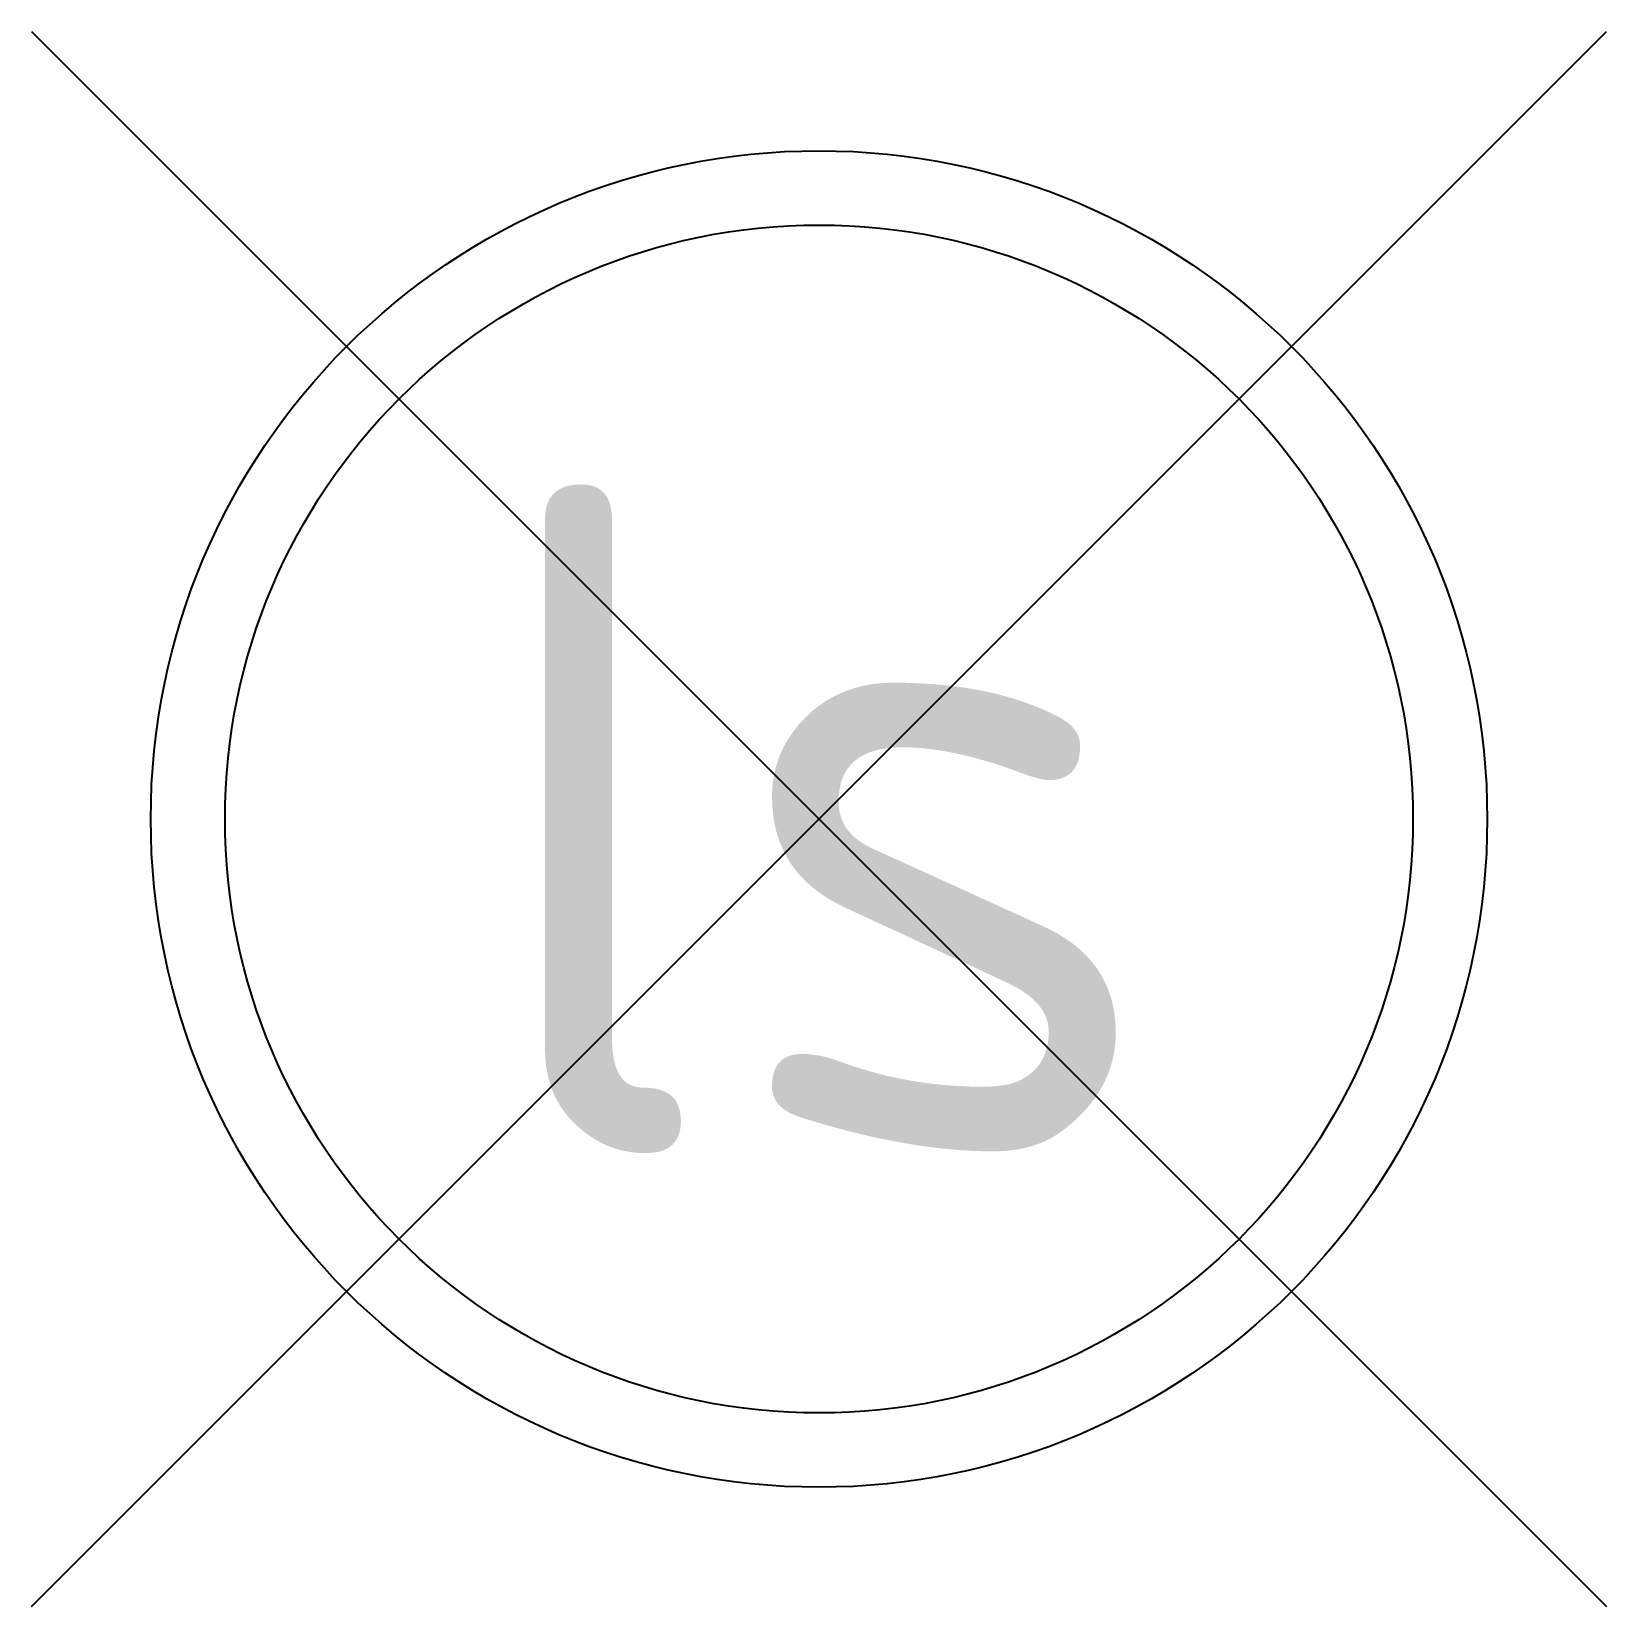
# Model space of a CAD drawing. Header units: metres. Extents: x -2.12 to 2.12, y -2.12 to 2.12.
import ezdxf
from ezdxf.enums import TextEntityAlignment as Align

# ---------------------------------------------------------------- set-up
doc = ezdxf.new("R2010")
doc.units = ezdxf.units.M
doc.styles.add('NLCS-ISO', font='NLCS-ISO.ttf')

msp = doc.modelspace()

# ---------------------------------------------------------------- linework, layer by layer
at = {"flags": 128}
for points in [[(-2.1213, 2.1213), (2.1213, -2.1213)], [(-2.1213, -2.1213), (2.1213, 2.1213)]]:
    msp.add_lwpolyline(points, dxfattribs=at)
for radius in [1.8, 1.6]:
    msp.add_circle((0, 0), radius)

# ---------------------------------------------------------------- texts
at = {"style": 'NLCS-ISO'}
msp.add_text('ls', height=1.8, dxfattribs=at).set_placement((0, 0), align=Align.MIDDLE_CENTER)

doc.saveas('drawing.dxf')
